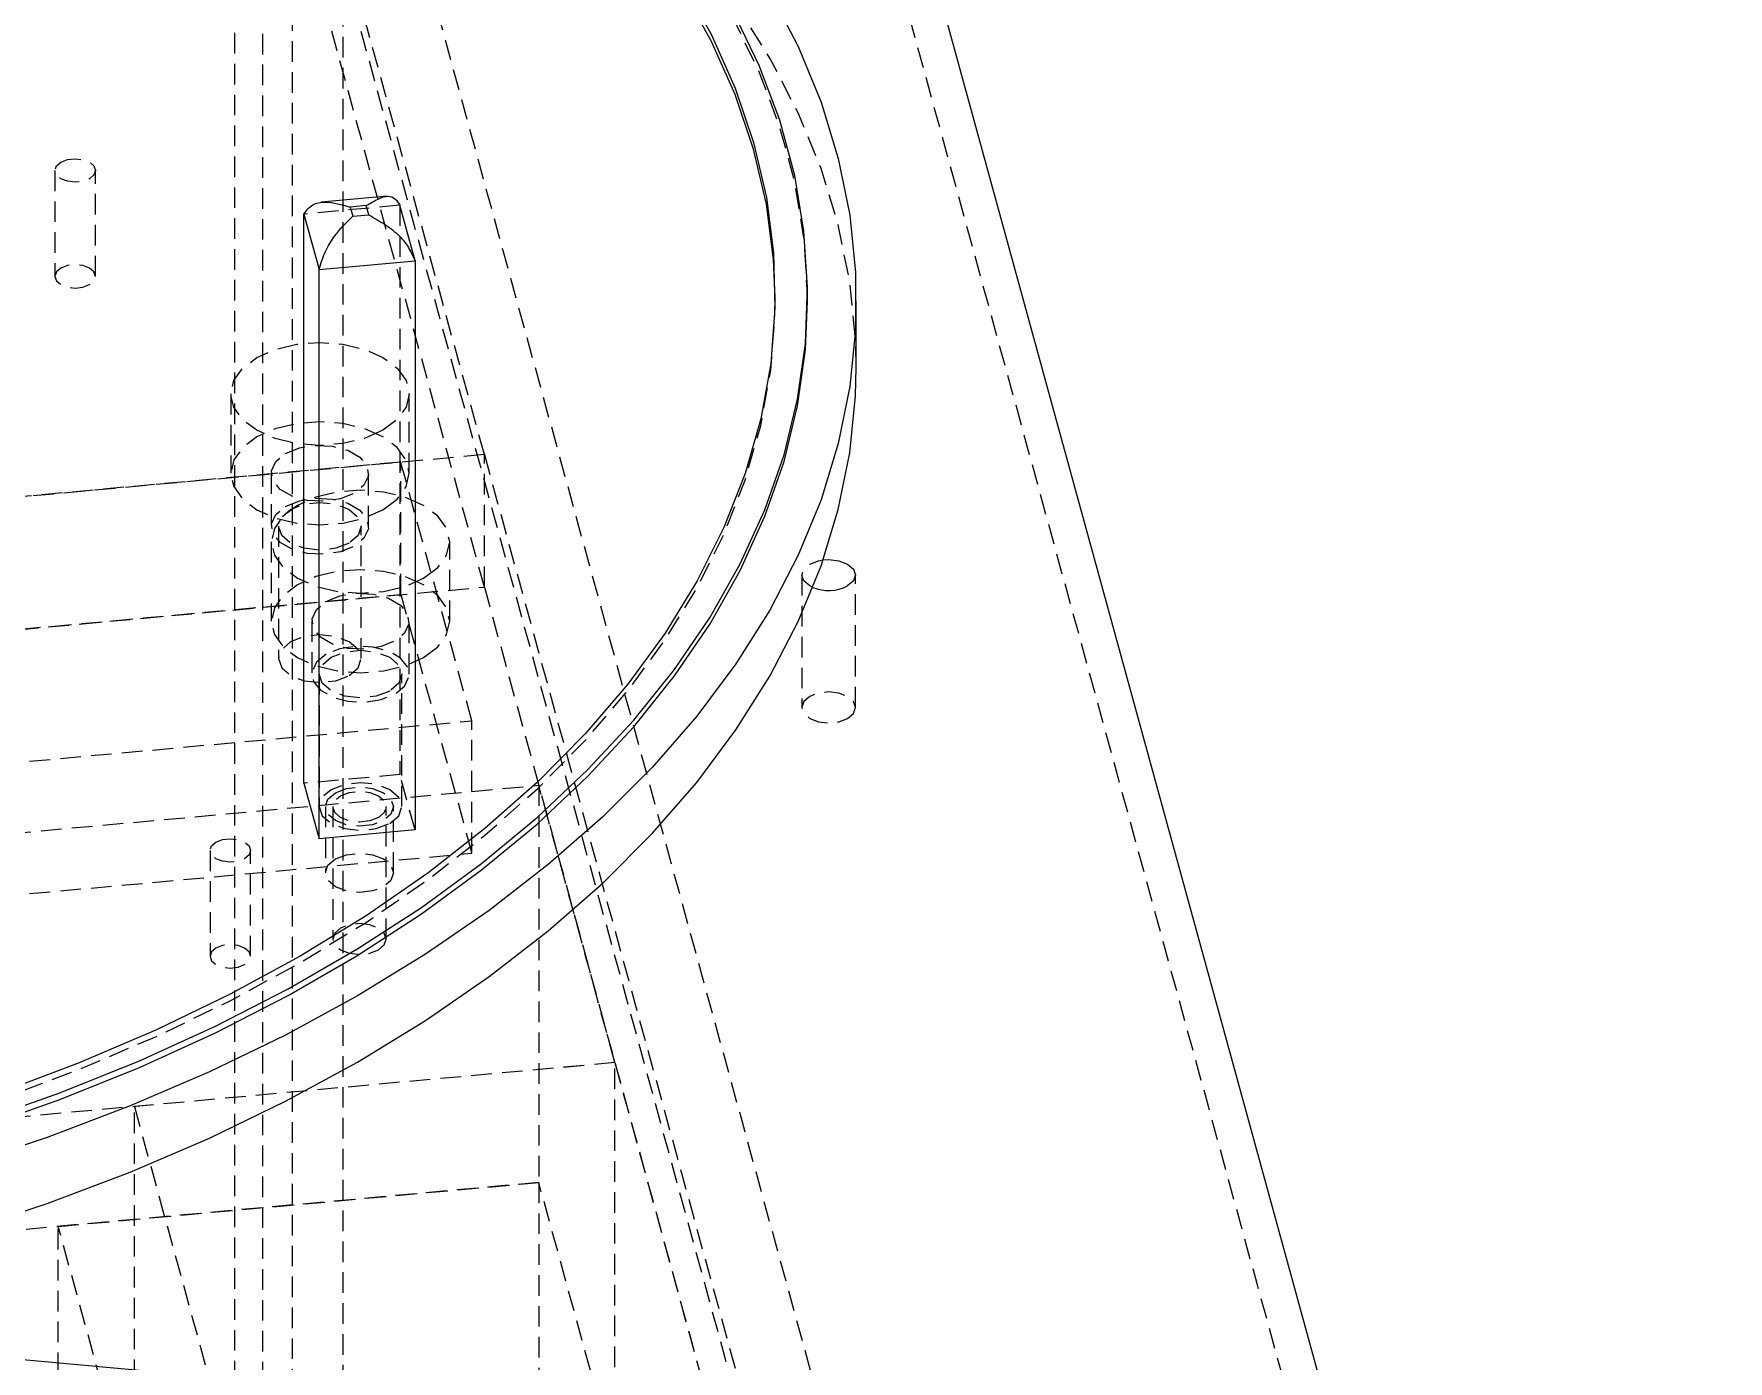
# Model space of a CAD drawing. Header units: millimetres. Extents: x 1529 to 6255, y 1713 to 5797.
# Drawn here: x 5938.2 to 6042.6, y 4870.9 to 4952.8 of the extents above; entities that cross this region are included whole.
import ezdxf

# ---------------------------------------------------------------- set-up
doc = ezdxf.new("R2010")
doc.units = ezdxf.units.MM
doc.linetypes.add('HIDDEN', pattern=[1.905, 1.27, -0.635])

msp = doc.modelspace()

# ---------------------------------------------------------------- linework, layer by layer
at = {"color": 7, "linetype": 'Continuous', "lineweight": 15}
for p, q in [((5965.949, 5057.485), (6019.153, 4863.565)), ((5959.955, 4942.776), (5955.895, 4942.405)), ((5954.814, 4941.679), (5955.753, 4938.258)), ((5954.814, 4906.567), (5954.814, 4941.679)), ((5958.662, 4942.202), (5957.675, 4942.112)), ((5957.675, 4942.112), (5957.831, 4941.542)), ((5957.831, 4941.542), (5958.819, 4941.632)), ((5958.819, 4941.632), (5958.662, 4942.202)), ((5961.679, 4938.799), (5960.74, 4942.22)), ((5955.753, 4938.258), (5961.679, 4938.799)), ((5961.679, 4938.799), (5961.679, 4903.688)), ((5955.753, 4903.146), (5955.753, 4938.258)), ((5985.879, 4936.319), (5985.879, 4936.728)), ((5988.879, 4932.237), (5988.879, 4936.319)), ((5954.814, 4906.567), (5955.753, 4903.146)), ((5961.679, 4903.688), (5955.753, 4903.146)), ((5857.623, 4878.334), (6028.921, 4862.671))]:
    msp.add_line(p, q, dxfattribs=at)
at = {"color": 7, "linetype": 'HIDDEN', "lineweight": 0}
for p, q in [((5965.949, 5049.32), (6028.977, 4819.594)), ((5954.093, 4979.01), (5954.093, 4410.698)), ((5950.557, 4408.657), (5950.557, 4976.969)), ((5965.949, 4926.839), (5951.971, 4977.786)), ((5952.284, 4975.012), (6042.642, 4645.673)), ((5952.284, 4406.7), (5952.284, 4975.012)), ((6020.839, 4743.59), (5957.223, 4975.464)), ((5957.223, 4975.464), (5957.223, 4407.152)), ((5965.949, 4918.673), (5951.971, 4969.62)), ((5939.47, 4944.369), (5939.47, 4937.837)), ((5941.97, 4937.837), (5941.97, 4944.369)), ((5960.74, 4942.22), (5954.814, 4941.679)), ((5960.74, 4942.22), (5960.74, 4907.109)), ((5983.879, 4936.319), (5983.879, 4936.728)), ((5950.308, 4930.587), (5950.308, 4925.688)), ((5961.308, 4925.688), (5961.308, 4930.587)), ((5965.949, 4926.839), (5727.116, 4905.001)), ((5965.949, 4926.839), (6028.977, 4697.113)), ((5965.949, 4918.673), (5965.949, 4926.839)), ((5960.796, 4926.385), (5751.406, 4907.24)), ((5965.176, 4910.42), (5960.796, 4926.385)), ((5960.796, 4918.219), (5960.796, 4926.385)), ((5952.808, 4925.688), (5952.808, 4922.422)), ((5958.808, 4922.422), (5958.808, 4925.688)), ((5953.258, 4922.422), (5953.258, 4914.256)), ((5958.358, 4914.256), (5958.358, 4922.422)), ((5952.811, 4921.464), (5952.811, 4916.565)), ((5963.811, 4916.565), (5963.811, 4921.464)), ((5694.335, 4893.839), (5965.949, 4918.673)), ((5965.949, 4918.673), (6028.977, 4688.947)), ((5985.528, 4919.413), (5985.528, 4911.247)), ((5988.828, 4911.247), (5988.828, 4919.413)), ((5751.406, 4899.074), (5960.796, 4918.219)), ((5960.796, 4918.219), (5965.176, 4902.254)), ((5955.311, 4916.565), (5955.311, 4913.299)), ((5961.311, 4913.299), (5961.311, 4916.565)), ((5955.761, 4913.299), (5955.761, 4905.134)), ((5960.861, 4905.134), (5960.861, 4913.299)), ((5755.786, 4891.275), (5965.176, 4910.42)), ((5965.176, 4902.254), (5965.176, 4910.42)), ((5960.74, 4907.109), (5954.814, 4906.567)), ((5961.679, 4903.688), (5960.74, 4907.109)), ((5697.69, 4881.608), (5969.305, 4906.443)), ((5973.998, 4889.337), (5969.305, 4906.443)), ((5969.305, 4906.443), (5969.305, 4881.946)), ((5956.147, 4905.128), (5956.147, 4901.045)), ((5956.597, 4905.128), (5956.597, 4896.962)), ((5959.897, 4896.962), (5959.897, 4905.128)), ((5960.347, 4901.045), (5960.347, 4905.128)), ((5755.786, 4883.109), (5965.176, 4902.254)), ((5949.035, 4902.427), (5949.035, 4895.895)), ((5951.535, 4895.895), (5951.535, 4902.427)), ((5973.998, 4889.337), (5702.383, 4864.503)), ((5973.998, 4889.337), (5944.367, 4886.628)), ((5973.998, 4889.337), (6020.928, 4718.283)), ((5973.998, 4864.841), (5973.998, 4889.337)), ((5944.367, 4886.628), (5991.297, 4715.574)), ((5944.367, 4862.132), (5944.367, 4886.628)), ((5969.305, 4881.946), (5697.69, 4857.112)), ((5939.674, 4879.237), (5969.305, 4881.946)), ((5973.998, 4864.841), (5969.305, 4881.946)), ((5969.305, 4881.946), (5969.305, 4375.691)), ((5944.367, 4862.132), (5939.674, 4879.237)), ((5939.674, 4372.982), (5939.674, 4879.237))]:
    msp.add_line(p, q, dxfattribs=at)
at = {"color": 7, "linetype": 'HIDDEN', "lineweight": 0, "flags": 128}
for points in [[(5985.879, 4936.319), (5985.876, 4936.752), (5985.656, 4940.207), (5985.086, 4943.648), (5984.166, 4947.064), (5982.901, 4950.443), (5981.294, 4953.774), (5979.352, 4957.044), (5977.081, 4960.243), (5974.488, 4963.36), (5971.583, 4966.383), (5968.375, 4969.302), (5964.877, 4972.108), (5961.099, 4974.791), (5957.055, 4977.341), (5952.758, 4979.749), (5948.224, 4982.008), (5943.469, 4984.109), (5938.508, 4986.046), (5933.358, 4987.811), (5928.038, 4989.398), (5922.566, 4990.803), (5916.961, 4992.02), (5911.241, 4993.045), (5905.427, 4993.874), (5899.539, 4994.505), (5893.597, 4994.935), (5887.621, 4995.163), (5881.633, 4995.189), (5875.652, 4995.011), (5869.7, 4994.631), (5863.796, 4994.05), (5857.962, 4993.27), (5852.217, 4992.294), (5846.581, 4991.125), (5841.073, 4989.767), (5835.714, 4988.224), (5830.52, 4986.503), (5825.51, 4984.609), (5820.702, 4982.548), (5816.111, 4980.328), (5811.754, 4977.956)], [(5988.879, 4932.237), (5988.834, 4934), (5988.479, 4937.52), (5987.77, 4941.022), (5986.709, 4944.494), (5985.301, 4947.925), (5983.549, 4951.303), (5981.46, 4954.616), (5979.041, 4957.854), (5976.3, 4961.005), (5973.246, 4964.058), (5969.89, 4967.004), (5966.242, 4969.832), (5962.316, 4972.534), (5958.125, 4975.098), (5953.682, 4977.518), (5949.003, 4979.784), (5944.104, 4981.89), (5939.001, 4983.827), (5933.712, 4985.59), (5928.254, 4987.173), (5922.645, 4988.569), (5916.906, 4989.775), (5911.055, 4990.787), (5905.112, 4991.6), (5899.097, 4992.212), (5893.03, 4992.621), (5886.933, 4992.826), (5880.825, 4992.826), (5874.727, 4992.621), (5868.661, 4992.212), (5862.646, 4991.6), (5856.703, 4990.787), (5850.852, 4989.775), (5845.112, 4988.569), (5839.504, 4987.173), (5834.046, 4985.59), (5828.756, 4983.827), (5823.653, 4981.89), (5818.754, 4979.784), (5814.075, 4977.518), (5809.632, 4975.098)], [(5939.836, 4944.88), (5940.242, 4945.036), (5940.72, 4945.091), (5941.199, 4945.036), (5941.604, 4944.88), (5941.875, 4944.646), (5941.97, 4944.369), (5941.875, 4944.093), (5941.604, 4943.859), (5941.199, 4943.703), (5940.72, 4943.648), (5940.242, 4943.703), (5939.836, 4943.859), (5939.565, 4944.093), (5939.47, 4944.369), (5939.565, 4944.646), (5939.836, 4944.88)], [(5939.836, 4938.347), (5939.565, 4938.113), (5939.47, 4937.837), (5939.565, 4937.561), (5939.836, 4937.327), (5940.242, 4937.17), (5940.72, 4937.116), (5941.199, 4937.17), (5941.604, 4937.327), (5941.875, 4937.561), (5941.97, 4937.837), (5941.875, 4938.113), (5941.604, 4938.347), (5941.199, 4938.504), (5940.72, 4938.559), (5940.242, 4938.504), (5939.836, 4938.347)], [(5783.879, 4936.524), (5783.978, 4933.754), (5784.416, 4930.342), (5785.204, 4926.951), (5786.339, 4923.593), (5787.816, 4920.279), (5789.631, 4917.022), (5791.777, 4913.833), (5794.246, 4910.723), (5797.03, 4907.702), (5800.119, 4904.783), (5803.503, 4901.973), (5807.169, 4899.285), (5811.104, 4896.727), (5815.294, 4894.307), (5819.726, 4892.036), (5824.383, 4889.919), (5829.249, 4887.966), (5834.307, 4886.183), (5839.539, 4884.576), (5844.927, 4883.15), (5850.451, 4881.911), (5856.093, 4880.864), (5861.833, 4880.011), (5867.65, 4879.356), (5873.524, 4878.901), (5879.435, 4878.648), (5885.361, 4878.597), (5891.281, 4878.749), (5897.176, 4879.103), (5903.024, 4879.659), (5908.805, 4880.413), (5914.498, 4881.363), (5920.084, 4882.507), (5925.543, 4883.84), (5930.855, 4885.357), (5936.002, 4887.053), (5940.966, 4888.922), (5945.73, 4890.958), (5950.276, 4893.153), (5954.589, 4895.499), (5958.654, 4897.989), (5962.456, 4900.614), (5965.982, 4903.364), (5969.22, 4906.229), (5972.158, 4909.201), (5974.786, 4912.267), (5977.094, 4915.418), (5979.076, 4918.643), (5980.722, 4921.93), (5982.029, 4925.267), (5982.991, 4928.643), (5983.604, 4932.046), (5983.868, 4935.464), (5983.878, 4936.524)], [(5959.698, 4928.342), (5958.558, 4927.838), (5957.232, 4927.52), (5955.808, 4927.412), (5954.385, 4927.52), (5953.058, 4927.838), (5951.919, 4928.342), (5951.045, 4929), (5950.496, 4929.765), (5950.308, 4930.587), (5950.496, 4931.409), (5951.045, 4932.175), (5951.919, 4932.832), (5953.058, 4933.337), (5954.385, 4933.654), (5955.808, 4933.762), (5957.232, 4933.654), (5958.558, 4933.337), (5959.698, 4932.832), (5960.572, 4932.175), (5961.121, 4931.409), (5961.308, 4930.587), (5961.121, 4929.765), (5960.572, 4929), (5959.698, 4928.342)], [(5959.698, 4923.443), (5960.572, 4924.101), (5961.121, 4924.866), (5961.308, 4925.688), (5961.121, 4926.51), (5960.572, 4927.276), (5959.698, 4927.933), (5958.558, 4928.438), (5957.232, 4928.755), (5955.808, 4928.863), (5954.385, 4928.755), (5953.058, 4928.438), (5951.919, 4927.933), (5951.045, 4927.276), (5950.496, 4926.51), (5950.308, 4925.688), (5950.496, 4924.866), (5951.045, 4924.101), (5951.919, 4923.443), (5953.058, 4922.938), (5954.385, 4922.621), (5955.808, 4922.513), (5957.232, 4922.621), (5958.558, 4922.938), (5959.698, 4923.443)], [(5953.687, 4926.913), (5954.541, 4927.258), (5955.547, 4927.413), (5956.585, 4927.361), (5957.529, 4927.107), (5958.266, 4926.681), (5958.706, 4926.136), (5958.797, 4925.537), (5958.527, 4924.956), (5957.93, 4924.463), (5957.076, 4924.118), (5956.07, 4923.963), (5955.032, 4924.015), (5954.088, 4924.269), (5953.351, 4924.695), (5952.911, 4925.24), (5952.82, 4925.839), (5953.09, 4926.42), (5953.687, 4926.913)], [(5962.2, 4919.219), (5963.075, 4919.877), (5963.624, 4920.643), (5963.811, 4921.464), (5963.624, 4922.286), (5963.075, 4923.052), (5962.2, 4923.709), (5961.061, 4924.214), (5959.735, 4924.531), (5958.311, 4924.639), (5956.888, 4924.531), (5955.561, 4924.214), (5954.422, 4923.71), (5953.548, 4923.052), (5952.999, 4922.286), (5952.811, 4921.464), (5952.999, 4920.643), (5953.548, 4919.877), (5954.422, 4919.219), (5955.561, 4918.715), (5956.888, 4918.397), (5958.311, 4918.289), (5959.735, 4918.397), (5961.061, 4918.715), (5962.2, 4919.219)], [(5953.687, 4923.646), (5954.541, 4923.991), (5955.547, 4924.147), (5956.585, 4924.095), (5957.529, 4923.841), (5958.266, 4923.415), (5958.706, 4922.87), (5958.797, 4922.271), (5958.527, 4921.69), (5957.93, 4921.197), (5957.076, 4920.852), (5956.07, 4920.697), (5955.032, 4920.749), (5954.088, 4921.003), (5953.351, 4921.429), (5952.911, 4921.974), (5952.82, 4922.573), (5953.09, 4923.154), (5953.687, 4923.646)], [(5957.612, 4921.381), (5956.784, 4921.062), (5955.808, 4920.95), (5954.833, 4921.062), (5954.005, 4921.381), (5953.453, 4921.859), (5953.258, 4922.422), (5953.453, 4922.985), (5954.005, 4923.463), (5954.833, 4923.782), (5955.808, 4923.894), (5956.784, 4923.782), (5957.612, 4923.463), (5958.164, 4922.985), (5958.358, 4922.422), (5958.164, 4921.859), (5957.612, 4921.381)], [(5962.2, 4914.32), (5963.075, 4914.978), (5963.624, 4915.743), (5963.811, 4916.565), (5963.624, 4917.387), (5963.075, 4918.153), (5962.2, 4918.81), (5961.061, 4919.315), (5959.735, 4919.632), (5958.311, 4919.74), (5956.888, 4919.632), (5955.561, 4919.315), (5954.422, 4918.81), (5953.548, 4918.153), (5952.999, 4917.387), (5952.811, 4916.565), (5952.999, 4915.743), (5953.548, 4914.978), (5954.422, 4914.32), (5955.561, 4913.815), (5956.888, 4913.498), (5958.311, 4913.39), (5959.735, 4913.498), (5961.061, 4913.815), (5962.2, 4914.32)], [(5986.204, 4918.644), (5986.011, 4918.739), (5985.653, 4919.048), (5985.528, 4919.413), (5985.653, 4919.777), (5986.011, 4920.086), (5986.546, 4920.293), (5986.838, 4920.345)], [(5956.19, 4917.79), (5957.044, 4918.135), (5958.05, 4918.29), (5959.088, 4918.238), (5960.032, 4917.984), (5960.769, 4917.559), (5961.209, 4917.013), (5961.3, 4916.414), (5961.03, 4915.833), (5960.433, 4915.341), (5959.579, 4914.996), (5958.573, 4914.84), (5957.535, 4914.892), (5956.591, 4915.147), (5955.854, 4915.572), (5955.414, 4916.117), (5955.323, 4916.716), (5955.592, 4917.297), (5956.19, 4917.79)], [(5957.612, 4913.215), (5958.164, 4913.693), (5958.358, 4914.256), (5958.164, 4914.82), (5957.612, 4915.297), (5956.784, 4915.616), (5955.808, 4915.729), (5954.833, 4915.616), (5954.005, 4915.297), (5953.453, 4914.82), (5953.258, 4914.256), (5953.453, 4913.693), (5954.005, 4913.215), (5954.833, 4912.896), (5955.808, 4912.784), (5956.784, 4912.896), (5957.612, 4913.215)], [(5956.19, 4914.524), (5955.592, 4914.031), (5955.323, 4913.45), (5955.414, 4912.851), (5955.854, 4912.306), (5956.591, 4911.88), (5957.535, 4911.626), (5958.573, 4911.574), (5959.579, 4911.729), (5960.433, 4912.074), (5961.03, 4912.567), (5961.3, 4913.148), (5961.209, 4913.747), (5960.769, 4914.292), (5960.032, 4914.718), (5959.088, 4914.972), (5958.05, 4915.024), (5957.044, 4914.869), (5956.19, 4914.524)], [(5960.115, 4912.258), (5959.287, 4911.939), (5958.311, 4911.827), (5957.336, 4911.939), (5956.508, 4912.258), (5955.955, 4912.736), (5955.761, 4913.299), (5955.956, 4913.862), (5956.508, 4914.34), (5957.336, 4914.659), (5958.311, 4914.771), (5959.287, 4914.659), (5960.115, 4914.34), (5960.667, 4913.862), (5960.861, 4913.299), (5960.667, 4912.736), (5960.115, 4912.258)], [(5988.344, 4910.574), (5988.702, 4910.883), (5988.828, 4911.247), (5988.702, 4911.612), (5988.344, 4911.921), (5987.809, 4912.128), (5987.178, 4912.2), (5986.546, 4912.128), (5986.011, 4911.921), (5985.653, 4911.612), (5985.528, 4911.247), (5985.653, 4910.883), (5986.011, 4910.574), (5986.546, 4910.367), (5987.178, 4910.295), (5987.809, 4910.367), (5988.344, 4910.574)], [(5960.115, 4904.093), (5960.667, 4904.57), (5960.861, 4905.134), (5960.667, 4905.697), (5960.115, 4906.174), (5959.287, 4906.494), (5958.311, 4906.606), (5957.336, 4906.494), (5956.508, 4906.174), (5955.956, 4905.697), (5955.761, 4905.134), (5955.955, 4904.57), (5956.508, 4904.093), (5957.336, 4903.773), (5958.311, 4903.661), (5959.287, 4903.774), (5960.115, 4904.093)], [(5956.762, 4905.985), (5957.443, 4906.248), (5958.247, 4906.34), (5959.05, 4906.248), (5959.732, 4905.985), (5960.187, 4905.592), (5960.347, 4905.128), (5960.187, 4904.664), (5959.732, 4904.271), (5959.05, 4904.008), (5958.247, 4903.915), (5957.443, 4904.008), (5956.762, 4904.27), (5956.307, 4904.664), (5956.147, 4905.128), (5956.307, 4905.592), (5956.762, 4905.985)], [(5959.413, 4904.454), (5958.878, 4904.248), (5958.247, 4904.175), (5957.615, 4904.248), (5957.08, 4904.454), (5956.722, 4904.763), (5956.597, 4905.128), (5956.722, 4905.492), (5957.08, 4905.801), (5957.615, 4906.008), (5958.247, 4906.08), (5958.878, 4906.008), (5959.413, 4905.801), (5959.771, 4905.492), (5959.897, 4905.128), (5959.771, 4904.763), (5959.413, 4904.454)], [(5949.401, 4902.938), (5949.807, 4903.094), (5950.285, 4903.149), (5950.764, 4903.094), (5951.169, 4902.938), (5951.44, 4902.704), (5951.535, 4902.427), (5951.44, 4902.151), (5951.169, 4901.917), (5950.764, 4901.761), (5950.285, 4901.706), (5949.807, 4901.761), (5949.401, 4901.917), (5949.13, 4902.151), (5949.035, 4902.427), (5949.131, 4902.704), (5949.401, 4902.938)], [(5956.762, 4901.902), (5957.443, 4902.165), (5958.247, 4902.257), (5959.05, 4902.165), (5959.732, 4901.902), (5960.187, 4901.509), (5960.347, 4901.045), (5960.187, 4900.581), (5959.732, 4900.188), (5959.05, 4899.925), (5958.247, 4899.833), (5957.443, 4899.925), (5956.762, 4900.188), (5956.307, 4900.581), (5956.147, 4901.045), (5956.307, 4901.509), (5956.762, 4901.902)], [(5959.413, 4896.289), (5959.771, 4896.598), (5959.897, 4896.962), (5959.771, 4897.327), (5959.413, 4897.636), (5958.878, 4897.842), (5958.247, 4897.915), (5957.615, 4897.842), (5957.08, 4897.636), (5956.722, 4897.327), (5956.597, 4896.962), (5956.722, 4896.598), (5957.08, 4896.289), (5957.615, 4896.082), (5958.247, 4896.01), (5958.878, 4896.082), (5959.413, 4896.289)], [(5949.401, 4896.405), (5949.131, 4896.171), (5949.035, 4895.895), (5949.13, 4895.619), (5949.401, 4895.385), (5949.807, 4895.228), (5950.285, 4895.173), (5950.764, 4895.228), (5951.169, 4895.385), (5951.44, 4895.619), (5951.535, 4895.895), (5951.44, 4896.171), (5951.169, 4896.405), (5950.764, 4896.562), (5950.285, 4896.617), (5949.807, 4896.562), (5949.401, 4896.405)]]:
    msp.add_lwpolyline(points, dxfattribs=at)
at = {"color": 7, "linetype": 'Continuous', "lineweight": 15, "flags": 128}
for points in [[(5983.549, 4955.386), (5985.301, 4952.008), (5986.709, 4948.577), (5987.77, 4945.105), (5988.479, 4941.602), (5988.834, 4938.082), (5988.834, 4934.556), (5988.479, 4931.037), (5987.77, 4927.534), (5986.709, 4924.062), (5985.301, 4920.631), (5983.549, 4917.253), (5981.46, 4913.94), (5979.041, 4910.702), (5976.3, 4907.551), (5973.246, 4904.498), (5969.89, 4901.552), (5966.242, 4898.724), (5962.316, 4896.023), (5958.125, 4893.458), (5953.682, 4891.038), (5949.003, 4888.772), (5944.104, 4886.666), (5939.001, 4884.729), (5933.712, 4882.966)], [(5978.126, 4956.025), (5979.941, 4952.768), (5981.418, 4949.454), (5982.553, 4946.096), (5983.341, 4942.705), (5983.78, 4939.293), (5983.868, 4935.872), (5983.604, 4932.454), (5982.991, 4929.051), (5982.029, 4925.675), (5980.722, 4922.338), (5979.076, 4919.051), (5977.094, 4915.827), (5974.786, 4912.676), (5972.158, 4909.609), (5969.22, 4906.638), (5965.982, 4903.772), (5962.456, 4901.022), (5958.654, 4898.397), (5954.589, 4895.907), (5950.276, 4893.561), (5945.73, 4891.366), (5940.966, 4889.33), (5936.002, 4887.461)], [(5983.878, 4936.524), (5983.78, 4938.885), (5983.341, 4942.297), (5982.553, 4945.688), (5981.418, 4949.046), (5979.941, 4952.36), (5978.126, 4955.617)], [(5934.662, 4885.661), (5939.766, 4887.47), (5944.678, 4889.448), (5949.379, 4891.59), (5953.855, 4893.887), (5958.09, 4896.331), (5962.069, 4898.915), (5965.778, 4901.629), (5969.205, 4904.464), (5972.338, 4907.411), (5975.166, 4910.458), (5977.679, 4913.597), (5979.869, 4916.814), (5981.728, 4920.101), (5983.249, 4923.444), (5984.429, 4926.834), (5985.261, 4930.258), (5985.744, 4933.704), (5985.876, 4937.16), (5985.656, 4940.615), (5985.086, 4944.056), (5984.166, 4947.473), (5982.901, 4950.852), (5981.294, 4954.182)], [(5934.662, 4885.253), (5939.766, 4887.062), (5944.678, 4889.04), (5949.379, 4891.181), (5953.855, 4893.478), (5958.09, 4895.923), (5962.069, 4898.507), (5965.778, 4901.221), (5969.205, 4904.056), (5972.338, 4907.003), (5975.166, 4910.05), (5977.679, 4913.188), (5979.869, 4916.406), (5981.728, 4919.692), (5983.249, 4923.036), (5984.429, 4926.426), (5985.261, 4929.849), (5985.744, 4933.295), (5985.879, 4936.319)], [(5933.712, 4878.883), (5939.001, 4880.646), (5944.104, 4882.584), (5949.003, 4884.689), (5953.682, 4886.956), (5958.125, 4889.375), (5962.316, 4891.94), (5966.242, 4894.641), (5969.89, 4897.469), (5973.246, 4900.415), (5976.3, 4903.469), (5979.041, 4906.62), (5981.46, 4909.857), (5983.549, 4913.171), (5985.301, 4916.548), (5986.709, 4919.979), (5987.77, 4923.452), (5988.479, 4926.954), (5988.834, 4930.474), (5988.879, 4932.237)], [(5986.838, 4920.345), (5987.178, 4920.365), (5987.809, 4920.293), (5988.344, 4920.086), (5988.702, 4919.777), (5988.828, 4919.413), (5988.702, 4919.048), (5988.344, 4918.739)]]:
    msp.add_lwpolyline(points, dxfattribs=at)
at = {"color": 7, "linetype": 'Continuous', "lineweight": 15}
msp.add_arc((5987.17, 4921.034), 2.578, 248.01243, 297.11008, dxfattribs=at)
for points, knots in [([(5958.662, 4942.202), (5958.907, 4942.345), (5959.379, 4942.621), (5960.013, 4942.847), (5960.468, 4942.66), (5960.648, 4942.37), (5960.74, 4942.22)], [0, 0, 0, 0, 0.2962566, 0.5718009, 0.7797038, 1, 1, 1, 1]), ([(5954.814, 4941.679), (5954.976, 4941.895), (5955.292, 4942.317), (5956.322, 4942.494), (5957.151, 4942.26), (5957.675, 4942.112)], [0, 0, 0, 0, 0.2779317, 0.5432259, 1, 1, 1, 1]), ([(5955.753, 4938.258), (5955.87, 4938.635), (5956.1, 4939.373), (5956.849, 4940.576), (5957.45, 4941.168), (5957.831, 4941.542)], [0, 0, 0, 0, 0.2779317, 0.5432259, 1, 1, 1, 1]), ([(5958.819, 4941.632), (5959.155, 4941.44), (5959.805, 4941.068), (5960.677, 4940.425), (5961.305, 4939.612), (5961.552, 4939.076), (5961.679, 4938.799)], [0, 0, 0, 0, 0.2962563, 0.5718002, 0.7797028, 1, 1, 1, 1])]:
    msp.add_open_spline(points, degree=3, knots=knots, dxfattribs=at)

doc.saveas('drawing.dxf')
